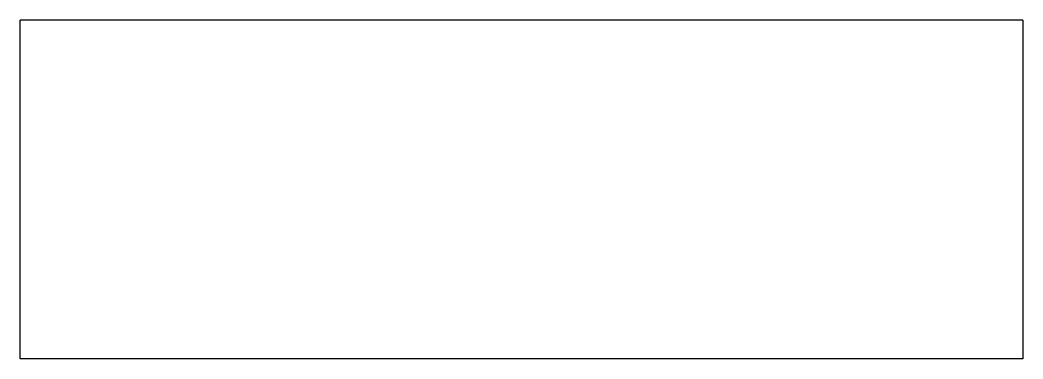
# Model space of a CAD drawing. Extents: x -5.1 to 59.4, y 103.2 to 125.
import ezdxf

# ---------------------------------------------------------------- set-up
doc = ezdxf.new("R2010")
doc.units = 0

msp = doc.modelspace()

# ---------------------------------------------------------------- linework, layer by layer
at = {"layer": 'Layer 1'}
for p, q in [((59.4233, 125.039), (-5.09411, 125.039)), ((-5.09128, 103.215), (-5.094102, 125.0392)), ((59.4233, 125.039), (59.4233, 103.204)), ((59.4233, 103.204), (-5.09128, 103.215))]:
    msp.add_line(p, q, dxfattribs=at)

doc.saveas('drawing.dxf')
